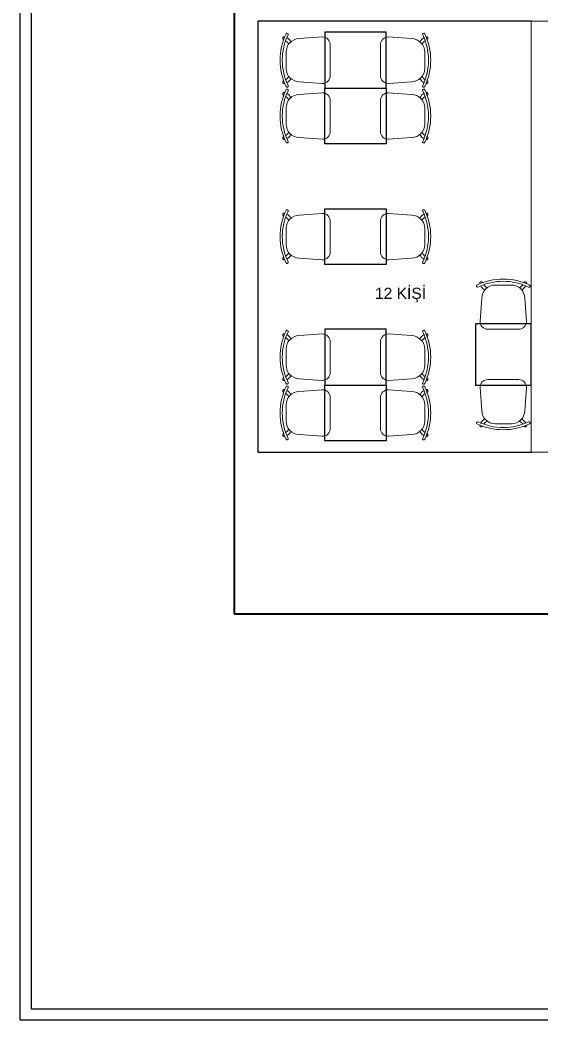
# Model space of a CAD drawing. Header units: millimetres. Extents: x -937 to 10425, y -275 to 2422.
# Drawn here: x -12 to 454, y -145 to 750 of the extents above; entities that cross this region are included whole.
import ezdxf

# ---------------------------------------------------------------- set-up
doc = ezdxf.new("R2010")
doc.units = ezdxf.units.MM
for name, color, linetype, lineweight in [('Sebe - ANTET', 143, 'Continuous', 5), ('Sebe - Merdiven', 6, 'Continuous', 18), ('Sebe - Mobilya', 11, 'Continuous', 25), ('Sebe - Mobilya Alçak', 41, 'Continuous', 20)]:
    doc.layers.add(name, color=color, linetype=linetype, lineweight=lineweight)
doc.styles.get("Standard").update_dxf_attribs({"font": 'arial.ttf'})

msp = doc.modelspace()

# ---------------------------------------------------------------- linework, layer by layer
for p, q in [((445.59, 749.28), (200.59, 749.28)), ((200.59, 749.28), (200.59, 363.28)), ((200.59, 363.28), (445.59, 363.28))]:
    msp.add_line(p, q)
for points in [[(-12.42, -145.36), (2867.58, -145.36), (2867.58, 1924.64), (-12.42, 1924.64)], [(-2.42, -135.36), (2857.58, -135.36), (2857.58, 1914.64), (-2.42, 1914.64)]]:
    msp.add_lwpolyline(points, close=True)
at = {"layer": 'Sebe - ANTET', "lineweight": 40}
msp.add_lwpolyline([(179.42, 218.55), (1155.48, 218.53), (1155.48, 1322.15), (179.42, 1322.17)], close=True, dxfattribs=at)
at = {"layer": 'Sebe - Merdiven'}
for p, q in [((445.59, 363.28), (445.59, 749.28)), ((465.59, 749.28), (445.59, 749.28)), ((445.59, 363.28), (465.59, 363.28))]:
    msp.add_line(p, q, dxfattribs=at)
at = {"layer": 'Sebe - Mobilya'}
for p, q in [((260.59, 739.28), (260.59, 689.28)), ((315.59, 739.28), (260.59, 739.28)), ((315.59, 689.28), (315.59, 739.28)), ((260.59, 689.28), (315.59, 689.28)), ((260.59, 639.28), (260.59, 689.28)), ((260.59, 689.28), (315.59, 689.28)), ((315.59, 689.28), (315.59, 639.28)), ((315.59, 639.28), (260.59, 639.28)), ((260.59, 531.28), (260.59, 581.28)), ((260.59, 581.28), (315.59, 581.28)), ((315.59, 581.28), (315.59, 531.28)), ((315.59, 531.28), (260.59, 531.28)), ((445.59, 478.28), (395.59, 478.28)), ((395.59, 478.28), (395.59, 423.28)), ((445.59, 423.28), (445.59, 478.28)), ((260.59, 473.28), (260.59, 423.28)), ((315.59, 473.28), (260.59, 473.28)), ((315.59, 423.28), (315.59, 473.28)), ((260.59, 423.28), (315.59, 423.28)), ((260.59, 373.28), (260.59, 423.28)), ((260.59, 423.28), (315.59, 423.28)), ((315.59, 423.28), (315.59, 373.28)), ((395.59, 423.28), (445.59, 423.28)), ((315.59, 373.28), (260.59, 373.28))]:
    msp.add_line(p, q, dxfattribs=at)
at = {"layer": 'Sebe - Mobilya Alçak', "ltscale": 30}
for p, q in [((338.5, 733.58), (317.75, 735.11)), ((310.59, 728.11), (310.59, 700.45)), ((350.19, 706.98), (350.19, 721.58)), ((317.75, 693.45), (338.5, 694.99)), ((317.75, 685.11), (338.5, 683.58)), ((310.59, 650.45), (310.59, 678.11)), ((350.19, 671.58), (350.19, 656.98)), ((338.5, 644.99), (317.75, 643.45)), ((317.75, 577.11), (338.5, 575.58)), ((310.59, 542.45), (310.59, 570.11)), ((350.19, 563.58), (350.19, 548.98)), ((338.5, 536.99), (317.75, 535.45)), ((413.29, 512.88), (427.88, 512.88)), ((399.76, 480.45), (401.29, 501.19)), ((439.88, 501.19), (441.42, 480.45)), ((338.5, 467.58), (317.75, 469.11)), ((434.42, 473.28), (406.75, 473.28)), ((310.59, 462.11), (310.59, 434.45)), ((350.19, 440.98), (350.19, 455.58)), ((317.75, 427.45), (338.5, 428.99)), ((399.76, 421.12), (401.29, 400.37)), ((434.42, 428.28), (406.75, 428.28)), ((439.88, 400.37), (441.42, 421.12)), ((310.59, 384.45), (310.59, 412.11)), ((317.75, 419.11), (338.5, 417.58)), ((350.19, 405.58), (350.19, 390.98)), ((413.29, 388.68), (427.88, 388.68)), ((338.5, 378.99), (317.75, 377.45))]:
    msp.add_line(p, q, dxfattribs=at)
for points in [[(265.59, 728.11), (265.59, 700.45, -0.421203), (258.42, 693.45), (237.68, 694.99, -0.406675), (225.99, 706.98), (225.99, 721.58, -0.406675), (237.68, 733.58), (258.42, 735.11, -0.421203)], [(265.59, 650.45), (265.59, 678.11, 0.421203), (258.42, 685.11), (237.68, 683.58, 0.406675), (225.99, 671.58), (225.99, 656.98, 0.406675), (237.68, 644.99), (258.42, 643.45, 0.421203)], [(265.59, 542.45), (265.59, 570.11, 0.421203), (258.42, 577.11), (237.68, 575.58, 0.406675), (225.99, 563.58), (225.99, 548.98, 0.406675), (237.68, 536.99), (258.42, 535.45, 0.421203)], [(265.59, 462.11), (265.59, 434.45, -0.421203), (258.42, 427.45), (237.68, 428.99, -0.406675), (225.99, 440.98), (225.99, 455.58, -0.406675), (237.68, 467.58), (258.42, 469.11, -0.421203)], [(265.59, 384.45), (265.59, 412.11, 0.421203), (258.42, 419.11), (237.68, 417.58, 0.406675), (225.99, 405.58), (225.99, 390.98, 0.406675), (237.68, 378.99), (258.42, 377.45, 0.421203)]]:
    msp.add_lwpolyline(points, format="xyb", close=True, dxfattribs=at)
for centre, radius, start, end in [((274.73, 714.28), 54.14, 154.2098, 205.78946), ((274.73, 714.28), 52.14, 154.2098, 205.78946), ((224.42, 733.97), 1.39, 72.38232, 244.86952), ((219.21, 723.37), 13.42, 33.84355, 56.17829), ((317.59, 728.11), 7, 88.63607, 180), ((356.96, 723.37), 13.42, 123.82171, 146.15645), ((301.44, 714.28), 52.14, 334.21054, 25.7902), ((301.44, 714.28), 54.14, 334.21054, 25.7902), ((351.75, 733.97), 1.39, 295.13048, 107.61768), ((220.34, 723.98), 9.41, 30.89019, 55.88235), ((338.19, 721.58), 12, 0, 88.52138), ((355.83, 723.98), 9.41, 124.11765, 149.10981), ((220.34, 704.58), 9.41, 304.11691, 329.10907), ((317.59, 700.45), 7, 180, 271.36393), ((338.19, 706.98), 12, 271.47862, 0), ((355.83, 704.58), 9.41, 210.89093, 235.88309), ((224.42, 694.59), 1.39, 115.13048, 287.61768), ((219.21, 705.2), 13.42, 303.82097, 326.15571), ((356.96, 705.2), 13.42, 213.84429, 236.17903), ((351.75, 694.59), 1.39, 252.38232, 64.86952), ((274.73, 664.28), 54.14, 154.21054, 205.7902), ((274.73, 664.28), 52.14, 154.21054, 205.7902), ((224.42, 683.97), 1.39, 72.38232, 244.86952), ((220.34, 673.98), 9.41, 30.89093, 55.88309), ((219.21, 673.37), 13.42, 33.84429, 56.17903), ((317.59, 678.11), 7, 88.63607, 180), ((338.19, 671.58), 12, 360, 88.52138), ((356.96, 673.37), 13.42, 123.82097, 146.15571), ((355.83, 673.98), 9.41, 124.11691, 149.10907), ((301.44, 664.28), 52.14, 334.2098, 25.78946), ((301.44, 664.28), 54.14, 334.2098, 25.78946), ((351.75, 683.97), 1.39, 295.13048, 107.61768), ((338.19, 656.98), 12, 271.47862, 360), ((224.42, 644.59), 1.39, 115.13048, 287.61768), ((220.34, 654.58), 9.41, 304.11765, 329.10981), ((219.21, 655.2), 13.42, 303.82171, 326.15645), ((317.59, 650.45), 7, 180, 271.36393), ((356.96, 655.2), 13.42, 213.84355, 236.17829), ((355.83, 654.58), 9.41, 210.89019, 235.88235), ((351.75, 644.59), 1.39, 252.38232, 64.86952), ((274.73, 556.28), 54.14, 154.21054, 205.7902), ((274.73, 556.28), 52.14, 154.21054, 205.7902), ((224.42, 575.97), 1.39, 72.38232, 244.86952), ((220.34, 565.98), 9.41, 30.89093, 55.88309), ((219.21, 565.37), 13.42, 33.84429, 56.17903), ((317.59, 570.11), 7, 88.63607, 180), ((338.19, 563.58), 12, 360, 88.52138), ((356.96, 565.37), 13.42, 123.82097, 146.15571), ((355.83, 565.98), 9.41, 124.11691, 149.10907), ((301.44, 556.28), 52.14, 334.2098, 25.78946), ((301.44, 556.28), 54.14, 334.2098, 25.78946), ((351.75, 575.97), 1.39, 295.13048, 107.61768), ((338.19, 548.98), 12, 271.47862, 360), ((224.42, 536.59), 1.39, 115.13048, 287.61768), ((220.34, 546.58), 9.41, 304.11765, 329.10981), ((219.21, 547.2), 13.42, 303.82171, 326.15645), ((317.59, 542.45), 7, 180, 271.36393), ((356.96, 547.2), 13.42, 213.84355, 236.17829), ((355.83, 546.58), 9.41, 210.89019, 235.88235), ((351.75, 536.59), 1.39, 252.38232, 64.86952), ((420.59, 464.13), 54.14, 64.2098, 115.78946), ((420.59, 464.13), 52.14, 64.2098, 115.78946), ((400.89, 514.45), 1.39, 25.13048, 197.61768), ((411.5, 519.66), 13.42, 213.82097, 236.15571), ((413.29, 500.88), 12, 90, 178.52138), ((410.88, 518.53), 9.41, 214.11691, 239.10907), ((427.88, 500.88), 12, 1.47862, 90), ((430.29, 518.53), 9.41, 300.89019, 325.88235), ((429.67, 519.66), 13.42, 303.84355, 326.17829), ((440.28, 514.45), 1.39, 342.38232, 154.86952), ((406.75, 480.28), 7, 178.63607, 270), ((434.42, 480.28), 7, 270, 1.36393), ((274.73, 448.28), 54.14, 154.2098, 205.78946), ((274.73, 448.28), 52.14, 154.2098, 205.78946), ((224.42, 467.97), 1.39, 72.38232, 244.86952), ((220.34, 457.98), 9.41, 30.89019, 55.88235), ((219.21, 457.37), 13.42, 33.84355, 56.17829), ((317.59, 462.11), 7, 88.63607, 180), ((338.19, 455.58), 12, 0, 88.52138), ((356.96, 457.37), 13.42, 123.82171, 146.15645), ((355.83, 457.98), 9.41, 124.11765, 149.10981), ((301.44, 448.28), 52.14, 334.21054, 25.7902), ((301.44, 448.28), 54.14, 334.21054, 25.7902), ((351.75, 467.97), 1.39, 295.13048, 107.61768), ((338.19, 440.98), 12, 271.47862, 0), ((220.34, 438.58), 9.41, 304.11691, 329.10907), ((219.21, 439.2), 13.42, 303.82097, 326.15571), ((317.59, 434.45), 7, 180, 271.36393), ((356.96, 439.2), 13.42, 213.84429, 236.17903), ((355.83, 438.58), 9.41, 210.89093, 235.88309), ((274.73, 398.28), 54.14, 154.21054, 205.7902), ((274.73, 398.28), 52.14, 154.21054, 205.7902), ((224.42, 428.59), 1.39, 115.13048, 287.61768), ((301.44, 398.28), 52.14, 334.2098, 25.78946), ((301.44, 398.28), 54.14, 334.2098, 25.78946), ((351.75, 428.59), 1.39, 252.38232, 64.86952), ((406.75, 421.28), 7, 90, 181.36393), ((434.42, 421.28), 7, 358.63607, 90), ((224.42, 417.97), 1.39, 72.38232, 244.86952), ((220.34, 407.98), 9.41, 30.89093, 55.88309), ((219.21, 407.37), 13.42, 33.84429, 56.17903), ((317.59, 412.11), 7, 88.63607, 180), ((338.19, 405.58), 12, 360, 88.52138), ((356.96, 407.37), 13.42, 123.82097, 146.15571), ((355.83, 407.98), 9.41, 124.11691, 149.10907), ((351.75, 417.97), 1.39, 295.13048, 107.61768), ((413.29, 400.68), 12, 181.47862, 270), ((427.88, 400.68), 12, 270, 358.52138), ((338.19, 390.98), 12, 271.47862, 360), ((420.59, 437.43), 54.14, 244.21054, 295.7902), ((420.59, 437.43), 52.14, 244.21054, 295.7902), ((400.89, 387.11), 1.39, 162.38232, 334.86952), ((411.5, 381.91), 13.42, 123.84429, 146.17903), ((410.88, 383.03), 9.41, 120.89093, 145.88309), ((430.29, 383.03), 9.41, 34.11765, 59.10981), ((429.67, 381.91), 13.42, 33.82171, 56.15645), ((440.28, 387.11), 1.39, 205.13048, 17.61768), ((224.42, 378.59), 1.39, 115.13048, 287.61768), ((220.34, 388.58), 9.41, 304.11765, 329.10981), ((219.21, 389.2), 13.42, 303.82171, 326.15645), ((317.59, 384.45), 7, 180, 271.36393), ((356.96, 389.2), 13.42, 213.84355, 236.17829), ((355.83, 388.58), 9.41, 210.89019, 235.88235), ((351.75, 378.59), 1.39, 252.38232, 64.86952)]:
    msp.add_arc(centre, radius, start, end, dxfattribs=at)
at = {"layer": 'Sebe - Mobilya Alçak'}
for centre, start, end in [((226.89, 737.4), 334.2098, 154.2098), ((349.29, 737.4), 25.7902, 205.7902), ((226.89, 691.16), 205.7902, 25.7902), ((349.29, 691.16), 154.2098, 334.2098), ((226.89, 687.4), 334.2098, 154.2098), ((349.29, 687.4), 25.7902, 205.7902), ((226.89, 641.16), 205.7902, 25.7902), ((349.29, 641.16), 154.2098, 334.2098), ((226.89, 579.4), 334.2098, 154.2098), ((349.29, 579.4), 25.7902, 205.7902), ((226.89, 533.16), 205.7902, 25.7902), ((349.29, 533.16), 154.2098, 334.2098), ((397.47, 511.98), 115.7902, 295.7902), ((443.71, 511.98), 244.2098, 64.2098), ((226.89, 471.4), 334.2098, 154.2098), ((349.29, 471.4), 25.7902, 205.7902), ((226.89, 425.16), 205.7902, 25.7902), ((226.89, 421.4), 334.2098, 154.2098), ((349.29, 425.16), 154.2098, 334.2098), ((349.29, 421.4), 25.7902, 205.7902), ((397.47, 389.58), 64.2098, 244.2098), ((443.71, 389.58), 295.7902, 115.7902), ((226.89, 375.16), 205.7902, 25.7902), ((349.29, 375.16), 154.2098, 334.2098)]:
    msp.add_arc(centre, 1, start, end, dxfattribs=at)

# ---------------------------------------------------------------- texts
msp.add_text('12 KİŞİ', height=10).set_placement((305.62, 500.48))

doc.saveas('drawing.dxf')
